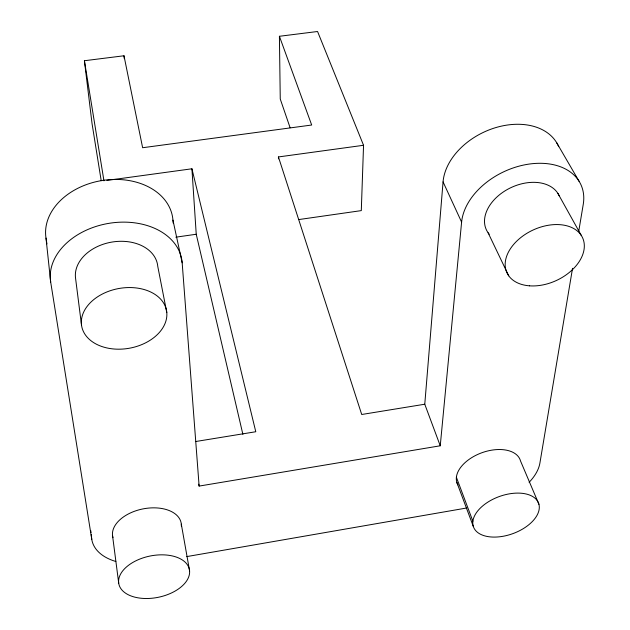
<?xml version="1.0" encoding="UTF-8"?>
<svg xmlns="http://www.w3.org/2000/svg" width="630" height="630" viewBox="0 0 630 630"><rect width="100%" height="100%" fill="white"/><g stroke="black" fill="none" stroke-linecap="round" stroke-linejoin="round"><path stroke-width="0.94" d="M290.115 127.756L280.255 99.02L279.413 36.28L317.559 31.5L363.549 145.286L361.297 210.617L298.683 219.579M198.757 484.179L199.127 486.084L440.244 445.788L424.77 404.224L443.063 181.889A62.134 44.037 -25.7 0 1 495.353 127.725A62.134 44.037 -25.7 0 1 558.7 146.703M440.244 445.788L461.609 222.114L443.063 181.889M572.536 268.325L539.91 463.026A53.794 31.831 -20 0 1 529.106 482.32M578.702 231.509L583.246 204.388A64.331 44.305 -25.3 0 0 528.901 164.107A64.331 44.305 -25.3 0 0 461.609 222.114M186.763 556.597L466.846 507.969M195.418 441.567L255.78 431.739L191.922 168.785L106.856 180.432M424.77 404.224L361.714 414.493L278.436 156.941L363.549 145.286M175.841 237.171L196.237 234.25L242.881 434.338M101.202 180.7L92.067 123.748L84.412 60.732L123.992 55.771L142.632 147.727L311.685 125.023L279.413 36.28M556.487 142.411L579.127 181.369M557.881 193.371L581.325 235.486M488.108 232.793L508.741 275.838M538.941 504.315A34.65 19.75 -19.9 0 0 485.281 503.89A34.65 19.75 -19.9 0 0 493.928 537.091A34.65 19.75 -19.9 0 0 538.941 504.315L520.514 460.955A33.618 19.892 -20 0 0 480.926 453.096A33.618 19.892 -20 0 0 457.955 484.919M456.388 477.264L472.886 521.231M456.884 482.548L473.335 526.491M115.833 561.48A55.842 33.839 -11.4 0 1 91.783 539.406L50.676 281.98L46.006 238.085A64.15 47.754 -9.7 0 1 103.682 180.274A64.15 47.754 -9.7 0 1 172.943 220.114L182.172 262.82L199.127 486.084M166.793 312.559A43.131 30.319 -10.4 0 0 100.438 295.068A43.131 30.319 -10.4 0 0 105.068 347.492A43.131 30.319 -10.4 0 0 166.793 312.559L157.768 266.38A41.548 30.098 -10.1 0 0 113.093 241.889A41.548 30.098 -10.1 0 0 75.576 278.35L81.546 325.356M181.306 524.152L189.583 570.804A36.005 21.034 -11.6 0 1 137.986 597.823A36.005 21.034 -11.6 0 1 134.765 561.369A36.005 21.034 -11.6 0 1 189.583 570.804M84.412 60.732L103.958 180.826M46.006 238.085L46.927 243.912M112.573 535.862L118.716 583.207M90.775 530.665L90.996 532.61M91.224 534.547L91.783 539.406M123.992 55.771L124.283 58.677M172.943 220.114L173.179 223.052M191.922 168.785L196.237 234.25M278.436 156.941L278.468 158.886M112.967 537.666A34.894 21.144 -11.4 0 1 144.428 508.638A34.894 21.144 -11.4 0 1 181.345 526.003M489.226 234.218A40.194 27.681 -25.3 0 1 507.717 189.276A40.194 27.681 -25.3 0 1 559.18 195.765M50.676 281.98A66.504 48.179 -10 0 1 110.628 223.075A66.504 48.179 -10 0 1 182.172 262.82M529.531 285.831A41.667 27.799 -24.8 0 0 583.994 242.266A41.667 27.799 -24.8 0 0 520.711 237.628A41.667 27.799 -24.8 0 0 529.531 285.831"/></g></svg>
